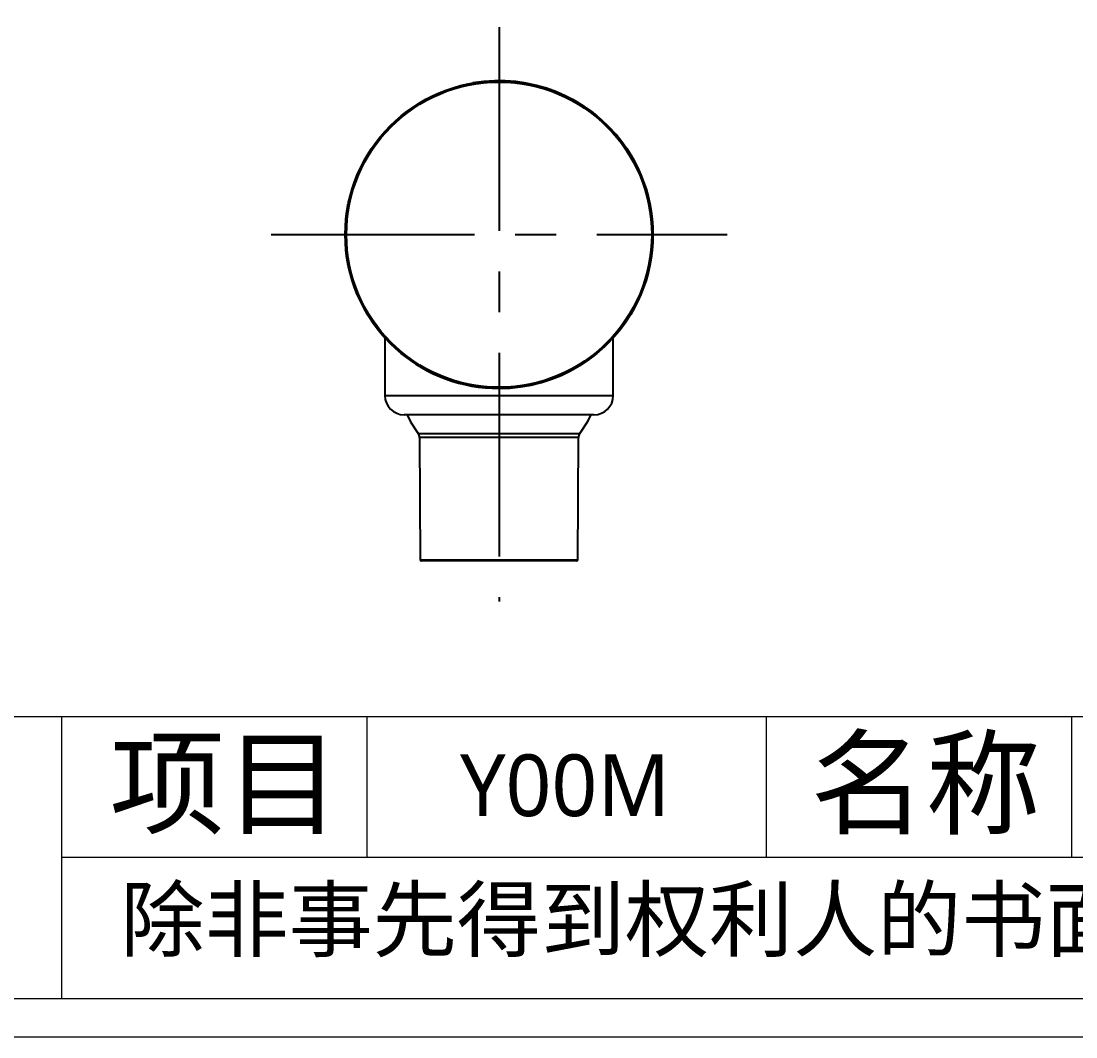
# Model space of a CAD drawing. Header units: millimetres. Extents: x 1036 to 1568, y -23 to 352.
# Drawn here: x 1118.6 to 1200.8, y -23.1 to 56.1 of the extents above; entities that cross this region are included whole.
import ezdxf

# ---------------------------------------------------------------- set-up
doc = ezdxf.new("R2010")
doc.units = ezdxf.units.MM
doc.linetypes.add('CENTER', pattern=[50.8, 31.75, -6.35, 6.35, -6.35])
doc.layers.get('Defpoints').update_dxf_attribs({"color": 6, "lineweight": 9})
doc.layers.add('CenterLine', color=1, linetype='CENTER', lineweight=9)
doc.layers.add('SolidLine', color=7, linetype='Continuous', lineweight=30)
doc.styles.add('微软雅黑-Light', font='')
doc.styles.get('微软雅黑-Light').set_extended_font_data('Microsoft YaHei Light')

msp = doc.modelspace()

# ---------------------------------------------------------------- linework, layer by layer
at = {"layer": 'CenterLine', "lineweight": -3, "ltscale": 0.5}
for p, q in [((1155.838, 55.651), (1155.838, 10.876)), ((1138.054, 39.477), (1173.623, 39.477))]:
    msp.add_line(p, q, dxfattribs=at)
at = {"layer": 'Defpoints'}
for p, q in [((1039.308, 1.883), (1564.908, 1.883)), ((1121.719, 1.883), (1121.719, -20.093)), ((1145.527, 1.883), (1145.527, -9.105)), ((1176.66, 1.883), (1176.66, -9.105)), ((1200.468, 1.883), (1200.468, -9.105)), ((1564.908, -9.105), (1121.719, -9.105))]:
    msp.add_line(p, q, dxfattribs=at)
for points in [[(1567.908, -23.093), (1567.908, 351.904), (1036.308, 351.903), (1036.308, -23.093)], [(1564.908, -20.093), (1564.908, 348.904), (1039.308, 348.903), (1039.308, -20.093)]]:
    msp.add_lwpolyline(points, close=True, dxfattribs=at)
at = {"layer": 'SolidLine', "color": 7, "linetype": 'Continuous', "lineweight": 25}
for p, q in [((1146.938, 31.427), (1146.938, 26.927)), ((1164.738, 26.927), (1164.738, 31.427)), ((1149.639, 23.655), (1149.688, 14.126)), ((1161.989, 14.126), (1162.037, 23.655))]:
    msp.add_line(p, q, dxfattribs=at)
at = {"layer": 'SolidLine', "color": 8, "linetype": 'Continuous', "lineweight": 25, "flags": 128}
for points in [[(1146.938, 26.927), (1147.008, 26.927), (1147.223, 26.927), (1147.58, 26.927), (1148.072, 26.927), (1148.691, 26.927), (1149.428, 26.927), (1150.27, 26.927), (1151.204, 26.927), (1152.214, 26.927), (1153.283, 26.927), (1154.394, 26.927), (1155.529, 26.927), (1156.669, 26.927), (1157.795, 26.927), (1158.889, 26.927), (1159.934, 26.927), (1160.91, 26.927), (1161.804, 26.927), (1162.6, 26.927), (1163.284, 26.927), (1163.846, 26.927), (1164.277, 26.927), (1164.57, 26.927), (1164.718, 26.927), (1164.738, 26.927)], [(1149.536, 23.957), (1149.594, 23.957), (1149.797, 23.957), (1150.143, 23.957), (1150.621, 23.957), (1151.222, 23.957), (1151.931, 23.957), (1152.732, 23.957), (1153.605, 23.957), (1154.531, 23.957), (1155.487, 23.957), (1156.452, 23.957), (1157.402, 23.957), (1158.316, 23.957), (1159.172, 23.957), (1159.949, 23.957), (1160.63, 23.957), (1161.199, 23.957), (1161.642, 23.957), (1161.949, 23.957), (1162.113, 23.957), (1162.141, 23.957)], [(1162.037, 23.655), (1162.01, 23.655), (1161.849, 23.655), (1161.547, 23.655), (1161.111, 23.655), (1160.551, 23.655), (1159.882, 23.655), (1159.117, 23.655), (1158.275, 23.655), (1157.377, 23.655), (1156.442, 23.655), (1155.493, 23.655), (1154.552, 23.655), (1153.642, 23.655), (1152.783, 23.655), (1151.995, 23.655), (1151.298, 23.655), (1150.707, 23.655), (1150.236, 23.655), (1149.897, 23.655), (1149.696, 23.655), (1149.639, 23.655)], [(1149.688, 14.126), (1149.699, 14.126), (1149.826, 14.126), (1150.095, 14.126), (1150.498, 14.126), (1151.026, 14.126), (1151.667, 14.126), (1152.406, 14.126), (1153.225, 14.126), (1154.106, 14.126), (1155.027, 14.126), (1155.967, 14.126), (1156.904, 14.126), (1157.816, 14.126), (1158.682, 14.126), (1159.481, 14.126), (1160.195, 14.126)], [(1160.195, 14.126), (1160.807, 14.126), (1161.302, 14.126), (1161.669, 14.126), (1161.899, 14.126), (1161.988, 14.126), (1161.989, 14.126)]]:
    msp.add_lwpolyline(points, dxfattribs=at)
at = {"layer": 'SolidLine', "color": 7, "linetype": 'Continuous', "lineweight": 25, "flags": 128}
for points in [[(1163.238, 25.427), (1163.237, 25.427), (1163.149, 25.427), (1162.919, 25.427), (1162.551, 25.427), (1162.052, 25.427), (1161.432, 25.427), (1160.704, 25.427), (1159.881, 25.427), (1158.979, 25.427), (1158.015, 25.427), (1157.01, 25.427), (1155.982, 25.427), (1154.951, 25.427), (1153.937, 25.427), (1152.96, 25.427), (1152.039, 25.427), (1151.192, 25.427), (1150.436, 25.427), (1149.785, 25.427), (1149.251, 25.427), (1148.846, 25.427), (1148.577, 25.427), (1148.449, 25.427), (1148.438, 25.427)], [(1148.67, 25.427), (1148.934, 24.884), (1149.536, 23.957)], [(1162.141, 23.957), (1162.742, 24.884), (1163.007, 25.427)], [(1160.124, 14.027), (1159.422, 14.027), (1158.636, 14.027), (1157.784, 14.027), (1156.887, 14.027), (1155.965, 14.027), (1155.04, 14.027), (1154.134, 14.027), (1153.268, 14.027), (1152.462, 14.027), (1151.735, 14.027), (1151.104, 14.027), (1150.584, 14.027), (1150.188, 14.027), (1149.924, 14.027), (1149.798, 14.027), (1149.788, 14.027)], [(1161.889, 14.027), (1161.888, 14.027), (1161.801, 14.027), (1161.574, 14.027), (1161.213, 14.027), (1160.726, 14.027), (1160.124, 14.027)]]:
    msp.add_lwpolyline(points, dxfattribs=at)
at = {"layer": 'SolidLine', "color": 7, "linetype": 'Continuous', "lineweight": 25}
for radius in [12, 11.9]:
    msp.add_circle((1155.838, 39.477), radius, dxfattribs=at)
for centre, radius, start, end in [((1155.838, 39.477), 12, 270, 99.75594), ((1155.838, 39.477), 12, 189.75594, 270), ((1148.438, 26.927), 1.5, 180, 270), ((1163.238, 26.927), 1.5, 270, 0), ((1149.139, 23.652), 0.5, 0.29177, 37.51413), ((1162.537, 23.652), 0.5, 142.48587, 179.70823), ((1149.788, 14.127), 0.1, 180.29177, 270), ((1161.889, 14.127), 0.1, 270, 359.70823)]:
    msp.add_arc(centre, radius, start, end, dxfattribs=at)

# ---------------------------------------------------------------- texts
at = {"layer": 'Defpoints', "style": '微软雅黑-Light'}
for s, p in [('名称', (1180.123, -6.593)), ('项目', (1125.475, -6.593))]:
    msp.add_text(s, height=6.5929, dxfattribs=at).set_placement(p)
for s, insert, char_height, width, attachment_point in [('Y00M', (1152.798, -1.067), 4.8073, 17.97545, 1), ('除非事先得到权利人的书面批准，否则不允许以任何形式复制或向第三方披露本文件中的数据和信息，德恩基 拥有所有产权。 info@dengtec.com', (1126.311, -14.735), 4.80732, 442.41731, 4)]:
    msp.add_mtext(s, dxfattribs=dict(at, insert=insert, char_height=char_height, width=width, attachment_point=attachment_point))

doc.saveas('drawing.dxf')
